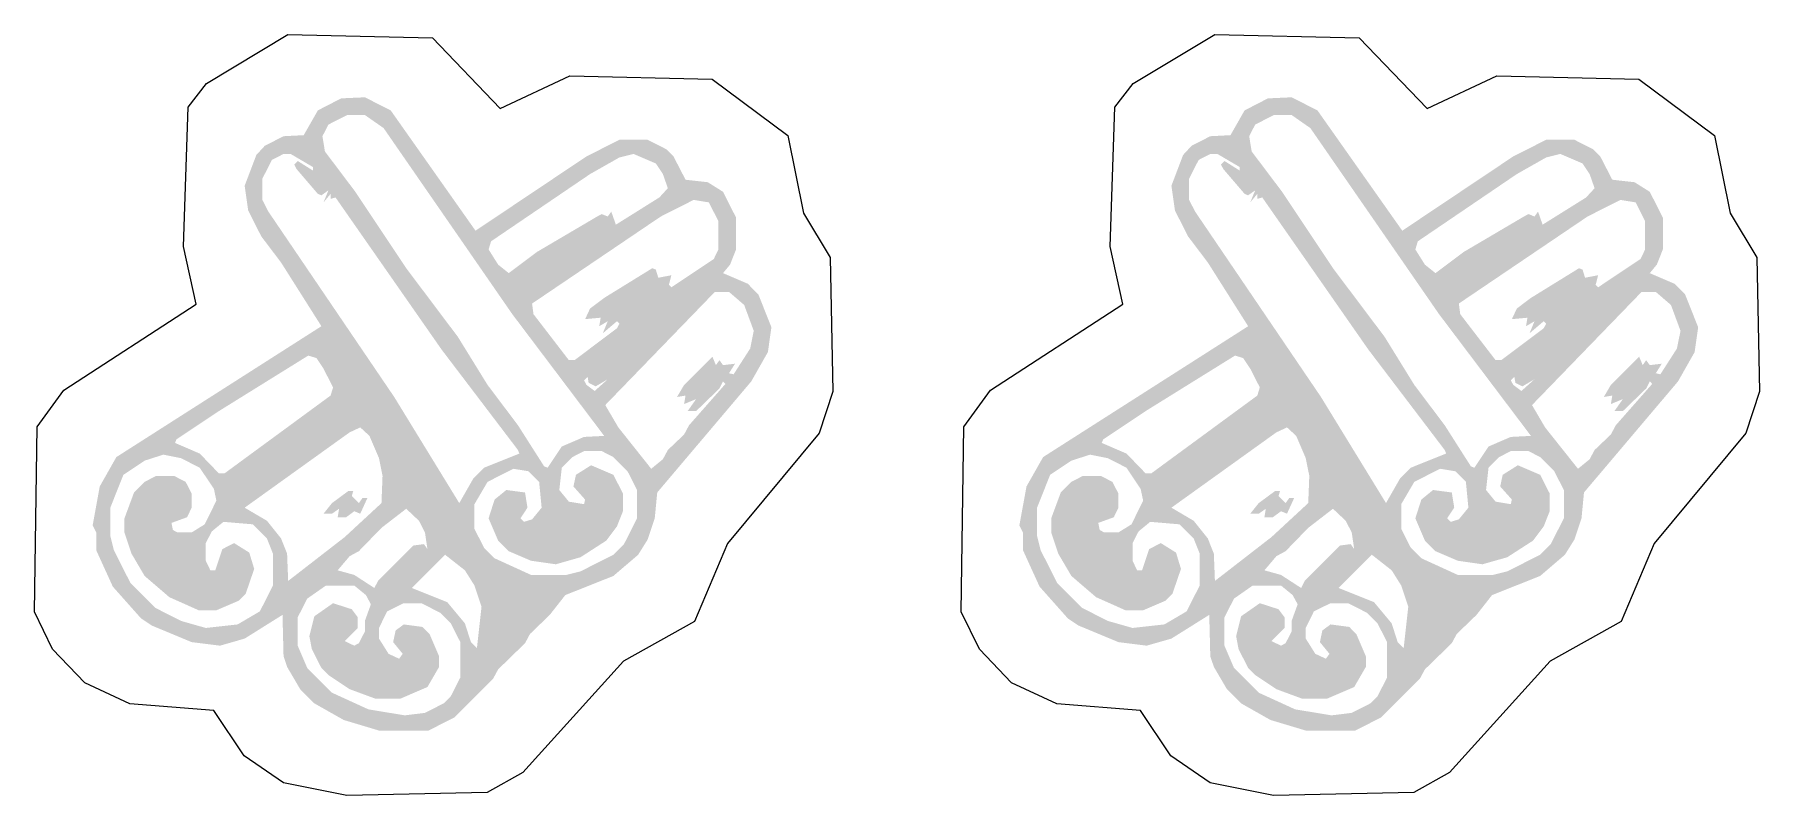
# Model space of a CAD drawing. Header units: millimetres. Extents: x 6 to 591, y 62 to 394.
# Drawn here: x 272.5 to 322.49, y 84.64 to 106.68 of the extents above; entities that cross this region are included whole.
import ezdxf

# ---------------------------------------------------------------- set-up
doc = ezdxf.new("R2010")
doc.units = ezdxf.units.MM
doc.layers.add('CUT', color=1, linetype='Continuous')
doc.layers.add('RASTER', color=7, linetype='Continuous')

msp = doc.modelspace()

# ---------------------------------------------------------------- hatches: boundary and pattern name
at = {"layer": 'RASTER'}
h = msp.add_hatch(color=7, dxfattribs=at)
h.paths.add_polyline_path([(281.387, 104.829), (282.074, 104.86), (282.822, 104.481), (285.28, 100.997), (288.497, 103.149), (289.45, 103.63), (290.269, 103.63), (290.812, 103.354), (291.017, 103.149), (291.366, 102.473), (292.011, 102.401), (292.452, 102.124), (292.831, 101.376), (292.831, 100.454), (292.656, 100.014), (292.452, 99.768), (293.169, 99.461), (293.476, 99.153), (293.855, 98.201), (293.753, 97.483), (293.271, 96.633), (290.546, 93.416), (290.474, 92.668), (290.269, 92.054), (289.993, 91.613), (289.276, 90.999), (287.882, 90.445), (287.432, 89.872), (286.858, 89.318), (286.715, 89.052), (285.936, 88.294), (285.792, 88.028), (284.666, 86.901), (283.918, 86.522), (282.483, 86.522), (281.459, 86.829), (280.609, 87.31), (280.199, 87.72), (279.82, 88.366), (279.717, 88.673), (279.687, 89.872), (278.59, 89.185), (277.873, 88.98), (277.054, 89.083), (275.896, 89.564), (275.589, 89.769), (274.769, 90.691), (274.288, 91.746), (274.288, 92.259), (274.185, 92.464), (274.39, 93.59), (274.872, 94.441), (280.814, 98.231), (279.646, 100.075), (279.072, 100.833), (278.693, 101.581), (278.59, 102.298), (278.929, 103.19), (279.174, 103.456), (279.717, 103.733), (280.301, 103.763), (280.711, 104.481)])
h.paths.add_polyline_path([(281.561, 104.347), (281.018, 104.071), (280.844, 103.733), (280.916, 103.292), (281.797, 102.124), (283.272, 99.911), (284.768, 97.924), (285.629, 96.531), (286.51, 95.363), (287.268, 94.174), (287.37, 94.133), (287.78, 94.748), (288.425, 95.025), (289.009, 95.055), (286.346, 98.58), (282.617, 103.968), (282.074, 104.347)])
h.paths.add_polyline_path([(279.717, 103.22), (279.379, 103.046), (279.103, 102.503), (279.103, 101.889), (279.277, 101.551), (282.924, 96.182), (284.809, 93.109), (285.219, 93.826), (285.526, 94.133), (286.551, 94.543), (286.51, 94.646), (284.297, 97.555), (281.223, 101.96), (281.08, 101.919), (281.08, 102.063), (280.875, 101.817), (281.018, 102.165), (280.814, 102.022), (280.711, 102.063), (280.096, 102.78), (280.025, 102.913), (280.127, 103.016), (280.568, 102.739), (280.568, 102.841), (279.922, 103.22)])
h.paths.add_polyline_path([(289.86, 103.22), (289.45, 103.118), (288.6, 102.637), (285.731, 100.69), (285.659, 100.454), (285.936, 100.014), (286.243, 99.768), (287.063, 100.383), (288.804, 101.407), (288.938, 101.479), (289.112, 101.407), (289.214, 101.551), (289.347, 101.172), (290.608, 101.96), (290.853, 102.227), (290.71, 102.637), (290.505, 102.944)])
h.paths.add_polyline_path([(291.601, 101.889), (290.648, 101.407), (286.919, 98.887), (286.96, 98.58), (287.985, 97.248), (288.149, 97.248), (289.378, 98.17), (289.45, 98.303), (289.378, 98.375), (288.968, 98.026), (289.112, 98.375), (288.866, 98.231), (288.907, 98.477), (288.456, 98.436), (288.6, 98.744), (289.009, 99.051), (290.403, 99.911), (290.505, 99.87), (290.577, 99.635), (290.956, 99.707), (290.884, 99.43), (290.956, 99.358), (292.185, 100.178), (292.318, 100.454), (292.318, 101.274), (292.042, 101.817)])
h.paths.add_polyline_path([(292.216, 99.225), (289.04, 95.947), (289.419, 95.301), (290.372, 94.103), (290.71, 94.379), (290.853, 94.646), (291.325, 95.096), (291.468, 95.363), (292.523, 96.561), (292.452, 96.633), (292.349, 96.428), (291.673, 95.773), (291.427, 95.773), (291.673, 96.121), (291.325, 95.977), (291.366, 96.223), (291.12, 96.182), (291.325, 96.531), (292.144, 97.35), (292.247, 97.104), (292.349, 97.248), (292.452, 97.104), (292.8, 97.145), (292.626, 96.869), (292.759, 96.838), (293.24, 97.586), (293.343, 98.098), (293.066, 98.846), (292.626, 99.225)])
h.paths.add_polyline_path([(280.434, 97.381), (277.843, 95.773), (276.613, 94.953), (276.572, 94.851), (277.289, 94.543), (277.843, 93.969), (278.006, 93.969), (281.08, 96.223), (281.152, 96.459), (280.875, 97.002), (280.67, 97.309)])
h.paths.add_polyline_path([(288.528, 96.766), (288.425, 96.664), (288.497, 96.531), (288.733, 96.356), (289.112, 96.695), (288.763, 96.49), (288.559, 96.592)])
h.paths.add_polyline_path([(281.94, 95.301), (281.633, 95.158), (278.59, 92.976), (279.236, 92.597), (279.646, 92.084), (279.82, 91.644), (279.851, 90.855), (281.49, 92.125), (282.555, 93.109), (282.586, 93.898), (282.483, 94.41), (282.207, 95.055)])
h.paths.add_polyline_path([(288.425, 94.615), (288.087, 94.441), (287.78, 94.133), (287.708, 93.488), (287.985, 93.15), (288.425, 93.078), (288.456, 93.211), (288.118, 93.59), (288.19, 93.928), (288.63, 94.205), (289.276, 93.928), (289.552, 93.386), (289.552, 92.873), (289.378, 92.433), (289.071, 92.023), (288.323, 91.541), (287.606, 91.337), (286.889, 91.439), (286.243, 91.716), (285.936, 92.023), (285.659, 92.668), (285.833, 93.211), (286.172, 93.488), (286.715, 93.416), (286.786, 92.976), (286.581, 92.668), (286.684, 92.566), (286.919, 92.638), (287.196, 92.976), (287.124, 93.724), (286.817, 94.031), (286.376, 94.103), (285.629, 93.724), (285.25, 93.078), (285.25, 92.361), (285.526, 91.818), (285.833, 91.511), (286.889, 91.029), (287.913, 91.029), (288.323, 91.132), (289.276, 91.613), (289.583, 91.921), (289.962, 92.668), (289.962, 93.488), (289.685, 94.031), (289.276, 94.441), (288.938, 94.615)])
h.paths.add_polyline_path([(276.234, 94.512), (275.691, 94.338), (275.076, 93.928), (274.697, 92.976), (274.697, 92.156), (274.8, 91.746), (275.281, 90.794), (275.999, 90.076), (276.746, 89.697), (277.464, 89.493), (278.386, 89.595), (279.031, 89.974), (279.41, 90.722), (279.41, 91.644), (279.236, 92.084), (278.826, 92.494), (277.976, 92.566), (277.638, 92.289), (277.464, 91.951), (277.464, 91.439), (277.597, 91.162), (277.74, 91.162), (277.945, 91.777), (278.283, 91.951), (278.724, 91.675), (278.867, 91.203), (278.621, 90.486), (278.416, 90.281), (277.771, 90.005), (277.259, 90.005), (276.408, 90.384), (275.691, 90.999), (275.312, 91.644), (275.107, 92.259), (275.107, 92.668), (275.384, 93.416), (275.691, 93.724), (276.029, 93.898), (276.541, 93.898), (276.88, 93.724), (277.054, 93.386), (277.054, 92.976), (276.921, 92.699), (276.47, 92.535), (276.511, 92.33), (276.644, 92.259), (277.054, 92.259), (277.433, 92.494), (277.771, 93.181), (277.699, 93.519), (277.289, 94.133), (276.746, 94.41)])
h.paths.add_polyline_path([(281.592, 93.457), (281.736, 93.457), (281.695, 93.314), (281.899, 93.109), (282.002, 93.252), (282.145, 93.252), (281.94, 92.802), (281.766, 92.873), (281.531, 92.699), (281.285, 92.699), (281.326, 92.945), (281.121, 92.802), (280.875, 92.802), (281.121, 93.109)])
h.paths.add_polyline_path([(283.272, 92.945), (282.555, 92.392), (281.899, 91.716), (281.633, 91.572), (281.285, 91.162), (281.766, 91.029), (282.35, 90.65), (282.453, 90.855), (283.477, 91.88), (283.785, 91.921), (283.887, 91.777), (283.815, 92.259), (283.641, 92.597)])
h.paths.add_polyline_path([(284.399, 91.613), (283.436, 90.65), (284.461, 90.24), (284.973, 89.626), (285.147, 89.083), (285.321, 88.909), (285.454, 90.107), (285.25, 90.722), (284.973, 91.162)])
h.paths.add_polyline_path([(280.947, 90.722), (280.404, 90.343), (280.127, 89.8), (280.127, 88.98), (280.404, 88.335), (281.121, 87.618), (282.176, 87.136), (283.231, 86.962), (283.815, 87.034), (284.358, 87.31), (284.563, 87.515), (284.84, 88.058), (284.84, 89.083), (284.563, 89.626), (284.256, 89.933), (283.713, 90.21), (283.201, 90.21), (282.719, 89.974), (282.483, 89.493), (282.483, 89.185), (282.76, 88.745), (283.067, 88.601), (283.17, 88.745), (282.893, 89.083), (282.965, 89.421), (283.201, 89.595), (283.744, 89.523), (283.948, 89.318), (284.225, 88.673), (284.225, 88.366), (283.887, 87.782), (283.098, 87.444), (282.381, 87.444), (281.633, 87.72), (281.018, 88.13), (280.814, 88.335), (280.537, 88.878), (280.465, 89.257), (280.609, 89.831), (281.152, 90.21), (281.695, 90.035), (281.869, 89.8), (281.869, 89.493), (281.49, 89.113), (281.766, 88.98), (281.899, 89.052), (282.074, 89.39), (282.074, 89.697), (282.248, 90.179), (282.104, 90.445), (281.766, 90.722)])
h = msp.add_hatch(color=7, dxfattribs=at)
h.paths.add_polyline_path([(308.243, 104.829), (308.93, 104.86), (309.678, 104.481), (312.136, 100.997), (315.353, 103.149), (316.306, 103.63), (317.125, 103.63), (317.668, 103.354), (317.873, 103.149), (318.222, 102.473), (318.867, 102.401), (319.308, 102.124), (319.687, 101.376), (319.687, 100.454), (319.512, 100.014), (319.308, 99.768), (320.025, 99.461), (320.332, 99.153), (320.711, 98.201), (320.609, 97.483), (320.127, 96.633), (317.402, 93.416), (317.33, 92.668), (317.125, 92.054), (316.849, 91.613), (316.132, 90.999), (314.738, 90.445), (314.288, 89.872), (313.714, 89.318), (313.571, 89.052), (312.792, 88.294), (312.648, 88.028), (311.522, 86.901), (310.774, 86.522), (309.339, 86.522), (308.315, 86.829), (307.465, 87.31), (307.055, 87.72), (306.676, 88.366), (306.573, 88.673), (306.543, 89.872), (305.446, 89.185), (304.729, 88.98), (303.91, 89.083), (302.752, 89.564), (302.445, 89.769), (301.625, 90.691), (301.144, 91.746), (301.144, 92.259), (301.041, 92.464), (301.246, 93.59), (301.728, 94.441), (307.67, 98.231), (306.502, 100.075), (305.928, 100.833), (305.549, 101.581), (305.446, 102.298), (305.785, 103.19), (306.03, 103.456), (306.573, 103.733), (307.157, 103.763), (307.567, 104.481)])
h.paths.add_polyline_path([(308.417, 104.347), (307.874, 104.071), (307.7, 103.733), (307.772, 103.292), (308.653, 102.124), (310.128, 99.911), (311.624, 97.924), (312.485, 96.531), (313.366, 95.363), (314.124, 94.174), (314.226, 94.133), (314.636, 94.748), (315.281, 95.025), (315.865, 95.055), (313.202, 98.58), (309.473, 103.968), (308.93, 104.347)])
h.paths.add_polyline_path([(306.573, 103.22), (306.235, 103.046), (305.959, 102.503), (305.959, 101.889), (306.133, 101.551), (309.78, 96.182), (311.665, 93.109), (312.075, 93.826), (312.382, 94.133), (313.407, 94.543), (313.366, 94.646), (311.153, 97.555), (308.079, 101.96), (307.936, 101.919), (307.936, 102.063), (307.731, 101.817), (307.874, 102.165), (307.67, 102.022), (307.567, 102.063), (306.952, 102.78), (306.881, 102.913), (306.983, 103.016), (307.424, 102.739), (307.424, 102.841), (306.778, 103.22)])
h.paths.add_polyline_path([(316.716, 103.22), (316.306, 103.118), (315.456, 102.637), (312.587, 100.69), (312.515, 100.454), (312.792, 100.014), (313.099, 99.768), (313.919, 100.383), (315.66, 101.407), (315.794, 101.479), (315.968, 101.407), (316.07, 101.551), (316.203, 101.172), (317.464, 101.96), (317.709, 102.227), (317.566, 102.637), (317.361, 102.944)])
h.paths.add_polyline_path([(318.457, 101.889), (317.504, 101.407), (313.775, 98.887), (313.816, 98.58), (314.841, 97.248), (315.005, 97.248), (316.234, 98.17), (316.306, 98.303), (316.234, 98.375), (315.824, 98.026), (315.968, 98.375), (315.722, 98.231), (315.763, 98.477), (315.312, 98.436), (315.456, 98.744), (315.865, 99.051), (317.259, 99.911), (317.361, 99.87), (317.433, 99.635), (317.812, 99.707), (317.74, 99.43), (317.812, 99.358), (319.041, 100.178), (319.174, 100.454), (319.174, 101.274), (318.898, 101.817)])
h.paths.add_polyline_path([(319.072, 99.225), (315.896, 95.947), (316.275, 95.301), (317.228, 94.103), (317.566, 94.379), (317.709, 94.646), (318.181, 95.096), (318.324, 95.363), (319.379, 96.561), (319.308, 96.633), (319.205, 96.428), (318.529, 95.773), (318.283, 95.773), (318.529, 96.121), (318.181, 95.977), (318.222, 96.223), (317.976, 96.182), (318.181, 96.531), (319, 97.35), (319.103, 97.104), (319.205, 97.248), (319.308, 97.104), (319.656, 97.145), (319.482, 96.869), (319.615, 96.838), (320.096, 97.586), (320.199, 98.098), (319.922, 98.846), (319.482, 99.225)])
h.paths.add_polyline_path([(307.29, 97.381), (304.699, 95.773), (303.469, 94.953), (303.428, 94.851), (304.145, 94.543), (304.699, 93.969), (304.862, 93.969), (307.936, 96.223), (308.008, 96.459), (307.731, 97.002), (307.526, 97.309)])
h.paths.add_polyline_path([(315.384, 96.766), (315.281, 96.664), (315.353, 96.531), (315.589, 96.356), (315.968, 96.695), (315.619, 96.49), (315.415, 96.592)])
h.paths.add_polyline_path([(308.796, 95.301), (308.489, 95.158), (305.446, 92.976), (306.092, 92.597), (306.502, 92.084), (306.676, 91.644), (306.707, 90.855), (308.346, 92.125), (309.411, 93.109), (309.442, 93.898), (309.339, 94.41), (309.063, 95.055)])
h.paths.add_polyline_path([(315.281, 94.615), (314.943, 94.441), (314.636, 94.133), (314.564, 93.488), (314.841, 93.15), (315.281, 93.078), (315.312, 93.211), (314.974, 93.59), (315.046, 93.928), (315.486, 94.205), (316.132, 93.928), (316.408, 93.386), (316.408, 92.873), (316.234, 92.433), (315.927, 92.023), (315.179, 91.541), (314.462, 91.337), (313.745, 91.439), (313.099, 91.716), (312.792, 92.023), (312.515, 92.668), (312.689, 93.211), (313.028, 93.488), (313.571, 93.416), (313.642, 92.976), (313.437, 92.668), (313.54, 92.566), (313.775, 92.638), (314.052, 92.976), (313.98, 93.724), (313.673, 94.031), (313.232, 94.103), (312.485, 93.724), (312.106, 93.078), (312.106, 92.361), (312.382, 91.818), (312.689, 91.511), (313.745, 91.029), (314.769, 91.029), (315.179, 91.132), (316.132, 91.613), (316.439, 91.921), (316.818, 92.668), (316.818, 93.488), (316.541, 94.031), (316.132, 94.441), (315.794, 94.615)])
h.paths.add_polyline_path([(303.09, 94.512), (302.547, 94.338), (301.932, 93.928), (301.553, 92.976), (301.553, 92.156), (301.656, 91.746), (302.137, 90.794), (302.855, 90.076), (303.602, 89.697), (304.32, 89.493), (305.242, 89.595), (305.887, 89.974), (306.266, 90.722), (306.266, 91.644), (306.092, 92.084), (305.682, 92.494), (304.832, 92.566), (304.494, 92.289), (304.32, 91.951), (304.32, 91.439), (304.453, 91.162), (304.596, 91.162), (304.801, 91.777), (305.139, 91.951), (305.58, 91.675), (305.723, 91.203), (305.477, 90.486), (305.272, 90.281), (304.627, 90.005), (304.115, 90.005), (303.264, 90.384), (302.547, 90.999), (302.168, 91.644), (301.963, 92.259), (301.963, 92.668), (302.24, 93.416), (302.547, 93.724), (302.885, 93.898), (303.397, 93.898), (303.736, 93.724), (303.91, 93.386), (303.91, 92.976), (303.777, 92.699), (303.326, 92.535), (303.367, 92.33), (303.5, 92.259), (303.91, 92.259), (304.289, 92.494), (304.627, 93.181), (304.555, 93.519), (304.145, 94.133), (303.602, 94.41)])
h.paths.add_polyline_path([(308.448, 93.457), (308.592, 93.457), (308.551, 93.314), (308.755, 93.109), (308.858, 93.252), (309.001, 93.252), (308.796, 92.802), (308.622, 92.873), (308.387, 92.699), (308.141, 92.699), (308.182, 92.945), (307.977, 92.802), (307.731, 92.802), (307.977, 93.109)])
h.paths.add_polyline_path([(310.128, 92.945), (309.411, 92.392), (308.755, 91.716), (308.489, 91.572), (308.141, 91.162), (308.622, 91.029), (309.206, 90.65), (309.309, 90.855), (310.333, 91.88), (310.641, 91.921), (310.743, 91.777), (310.671, 92.259), (310.497, 92.597)])
h.paths.add_polyline_path([(311.255, 91.613), (310.292, 90.65), (311.317, 90.24), (311.829, 89.626), (312.003, 89.083), (312.177, 88.909), (312.31, 90.107), (312.106, 90.722), (311.829, 91.162)])
h.paths.add_polyline_path([(307.803, 90.722), (307.26, 90.343), (306.983, 89.8), (306.983, 88.98), (307.26, 88.335), (307.977, 87.618), (309.032, 87.136), (310.087, 86.962), (310.671, 87.034), (311.214, 87.31), (311.419, 87.515), (311.696, 88.058), (311.696, 89.083), (311.419, 89.626), (311.112, 89.933), (310.569, 90.21), (310.057, 90.21), (309.575, 89.974), (309.339, 89.493), (309.339, 89.185), (309.616, 88.745), (309.923, 88.601), (310.026, 88.745), (309.749, 89.083), (309.821, 89.421), (310.057, 89.595), (310.6, 89.523), (310.804, 89.318), (311.081, 88.673), (311.081, 88.366), (310.743, 87.782), (309.954, 87.444), (309.237, 87.444), (308.489, 87.72), (307.874, 88.13), (307.67, 88.335), (307.393, 88.878), (307.321, 89.257), (307.465, 89.831), (308.008, 90.21), (308.551, 90.035), (308.725, 89.8), (308.725, 89.493), (308.346, 89.113), (308.622, 88.98), (308.755, 89.052), (308.93, 89.39), (308.93, 89.697), (309.104, 90.179), (308.96, 90.445), (308.622, 90.722)])

# ---------------------------------------------------------------- linework, layer by layer
at = {"layer": 'CUT'}
for points in [[(279.845, 106.678), (284.029, 106.584), (285.998, 104.534), (288.017, 105.479), (292.14, 105.385), (294.328, 103.75), (294.784, 101.509), (295.559, 100.217), (295.632, 96.336), (295.238, 95.131), (292.581, 91.94), (291.628, 89.682), (289.567, 88.533), (286.648, 85.306), (285.615, 84.725), (281.549, 84.642), (279.714, 85.009), (278.573, 85.788), (277.693, 87.107), (275.266, 87.298), (273.96, 87.903), (273.026, 88.88), (272.5, 89.964), (272.573, 95.316), (273.352, 96.376), (277.186, 98.868), (276.813, 100.544), (276.949, 104.571), (277.483, 105.261)], [(306.701, 106.678), (310.885, 106.584), (312.854, 104.534), (314.873, 105.479), (318.996, 105.385), (321.184, 103.75), (321.64, 101.509), (322.415, 100.217), (322.488, 96.336), (322.094, 95.131), (319.437, 91.94), (318.484, 89.682), (316.423, 88.533), (313.504, 85.306), (312.471, 84.725), (308.405, 84.642), (306.57, 85.009), (305.429, 85.788), (304.549, 87.107), (302.122, 87.298), (300.816, 87.903), (299.882, 88.88), (299.356, 89.964), (299.429, 95.316), (300.208, 96.376), (304.042, 98.868), (303.669, 100.544), (303.805, 104.571), (304.339, 105.261)]]:
    msp.add_lwpolyline(points, close=True, dxfattribs=at)

doc.saveas('drawing.dxf')
